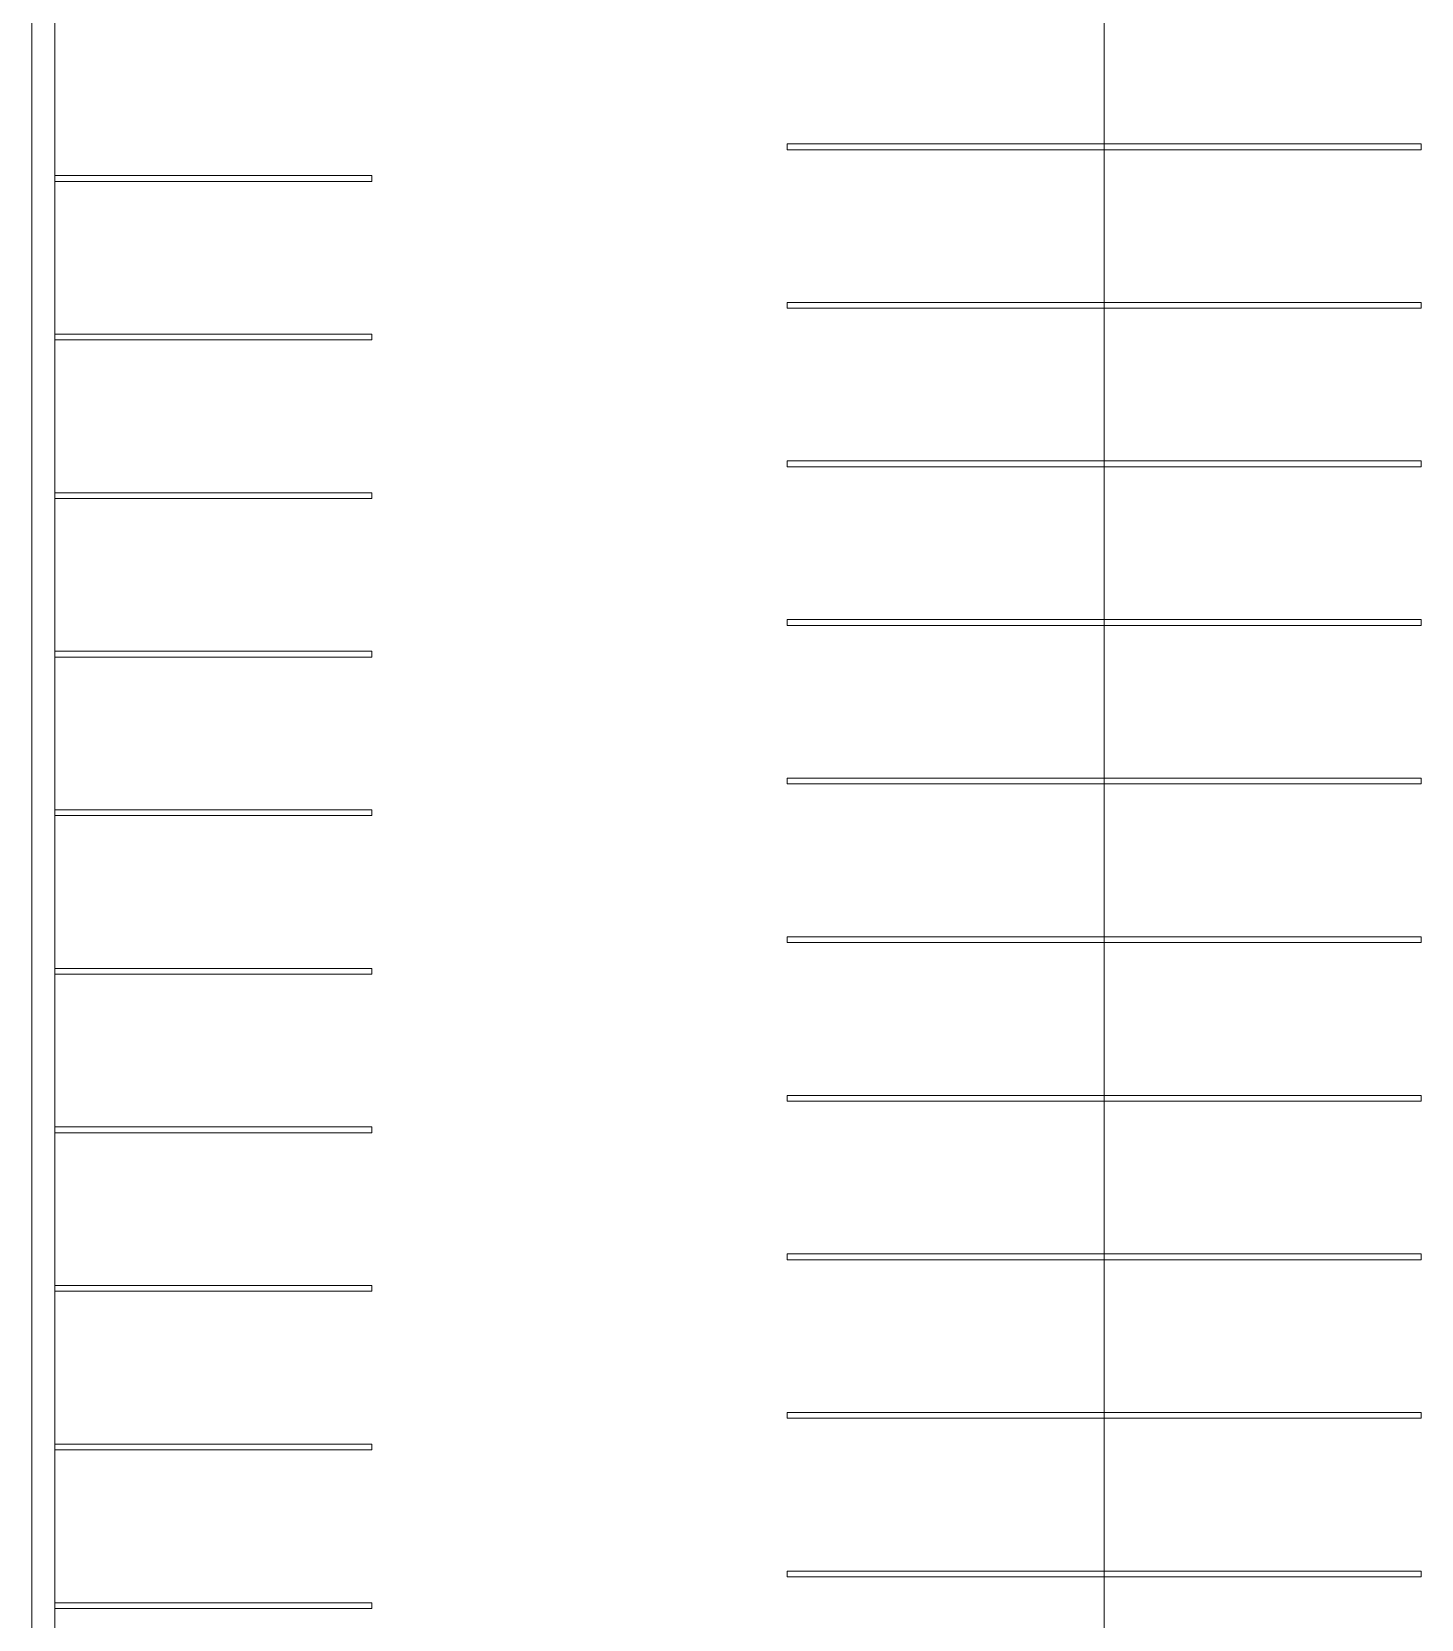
# Model space of a CAD drawing. Header units: metres. Extents: x -55 to 263, y -124 to 62.
# Drawn here: x 199.77 to 223.87, y -29.95 to -2.41 of the extents above; entities that cross this region are included whole.
import ezdxf

# ---------------------------------------------------------------- set-up
doc = ezdxf.new("R2010")
doc.units = ezdxf.units.M
for name, color, linetype, lineweight in [('0-1', 7, 'Continuous', 5), ('45ESTAC-1', 53, 'Continuous', 5), ('70LINEA-1', 254, 'Continuous', 5)]:
    doc.layers.add(name, color=color, linetype=linetype, lineweight=lineweight)

# ---------------------------------------------------------------- blocks, each defined once
blk = doc.blocks.new('Parking Lot - Single - Single-V98-A1 _ A250')
at = {"layer": '70LINEA-1'}
for p, q in [((200.172, 0.541), (200.172, -2.209)), ((205.672, -2.159), (200.172, -2.159)), ((200.172, -2.159), (200.172, -2.259)), ((200.172, -2.259), (200.172, -2.159)), ((200.172, -2.159), (200.172, -2.159)), ((205.672, -2.259), (205.672, -2.159)), ((200.172, -2.259), (205.672, -2.259)), ((200.172, -2.259), (200.172, -2.259))]:
    blk.add_line(p, q, dxfattribs=at)
blk = doc.blocks.new('Parking Lot - Single - Single-V99-A1 _ A250')
at = {"layer": '70LINEA-1'}
for p, q in [((200.172, -26.959), (200.172, -29.709)), ((205.672, -29.659), (200.172, -29.659)), ((200.172, -29.659), (200.172, -29.759)), ((200.172, -29.759), (200.172, -29.659)), ((200.172, -29.659), (200.172, -29.659)), ((205.672, -29.759), (205.672, -29.659)), ((200.172, -29.759), (205.672, -29.759)), ((200.172, -29.759), (200.172, -29.759))]:
    blk.add_line(p, q, dxfattribs=at)
blk = doc.blocks.new('Parking Lot - Single - Single-V112-A1 _ A250')
at = {"layer": '70LINEA-1'}
for p, q in [((218.372, -1.71), (218.372, -4.36)), ((218.372, -4.36), (223.872, -4.36)), ((223.872, -4.36), (218.373, -4.36)), ((218.373, -4.36), (218.373, -4.46)), ((223.872, -4.46), (223.872, -4.36)), ((223.872, -4.36), (223.872, -4.36)), ((218.372, -4.46), (218.373, -4.46)), ((218.373, -4.46), (223.872, -4.46))]:
    blk.add_line(p, q, dxfattribs=at)
blk = doc.blocks.new('Parking Lot - Single - Single-V113-A1 _ A250')
at = {"layer": '70LINEA-1'}
for p, q in [((218.372, -7.49), (218.372, -9.857)), ((218.372, -9.857), (218.373, -9.857)), ((223.872, -9.857), (218.373, -9.857)), ((218.373, -9.857), (218.373, -9.957)), ((223.872, -9.957), (223.872, -9.857)), ((223.872, -9.857), (223.872, -9.857)), ((218.373, -9.957), (223.872, -9.957))]:
    blk.add_line(p, q, dxfattribs=at)
blk = doc.blocks.new('Parking Lot - Single - Single-V114-A1 _ A250')
at = {"layer": '70LINEA-1'}
for p, q in [((218.372, -9.957), (218.372, -12.61)), ((223.872, -12.61), (218.373, -12.61)), ((218.373, -12.61), (218.373, -12.71)), ((223.872, -12.71), (223.872, -12.61)), ((223.872, -12.61), (223.872, -12.61)), ((218.372, -12.71), (218.373, -12.71)), ((218.373, -12.71), (223.872, -12.71))]:
    blk.add_line(p, q, dxfattribs=at)
blk = doc.blocks.new('Parking Lot - Single - Single-V115-A1 _ A250')
at = {"layer": '70LINEA-1'}
for p, q in [((218.372, -12.71), (218.372, -15.36)), ((223.872, -15.36), (218.373, -15.36)), ((218.373, -15.36), (218.373, -15.46)), ((223.872, -15.46), (223.872, -15.36)), ((223.872, -15.36), (223.872, -15.36)), ((218.372, -15.46), (218.373, -15.46)), ((218.373, -15.46), (223.872, -15.46))]:
    blk.add_line(p, q, dxfattribs=at)
blk = doc.blocks.new('Parking Lot - Single - Single-V116-A1 _ A250')
at = {"layer": '70LINEA-1'}
for p, q in [((218.372, -17.86), (218.372, -18.11)), ((218.372, -18.11), (218.373, -18.11)), ((223.872, -18.11), (218.373, -18.11)), ((218.373, -18.11), (218.373, -18.21)), ((223.872, -18.21), (223.872, -18.11)), ((218.372, -18.21), (218.373, -18.21)), ((218.373, -18.21), (223.872, -18.21))]:
    blk.add_line(p, q, dxfattribs=at)
blk = doc.blocks.new('Parking Lot - Single - Single-V117-A1 _ A250')
at = {"layer": '70LINEA-1'}
for p, q in [((218.372, -18.21), (218.372, -20.86)), ((218.372, -20.86), (218.373, -20.86)), ((223.872, -20.86), (218.373, -20.86)), ((218.373, -20.86), (218.373, -20.96)), ((223.872, -20.96), (223.872, -20.86)), ((223.872, -20.86), (223.872, -20.86)), ((218.372, -20.96), (218.373, -20.96)), ((218.373, -20.96), (223.872, -20.96))]:
    blk.add_line(p, q, dxfattribs=at)
blk = doc.blocks.new('Parking Lot - Single - Single-V118-A1 _ A250')
at = {"layer": '70LINEA-1'}
for p, q in [((218.372, -20.96), (218.372, -23.61)), ((218.372, -23.61), (218.373, -23.61)), ((223.872, -23.61), (218.373, -23.61)), ((218.373, -23.61), (218.373, -23.71)), ((218.373, -23.61), (220.173, -23.61)), ((223.872, -23.71), (223.872, -23.61)), ((223.872, -23.61), (223.872, -23.61)), ((218.372, -23.71), (218.373, -23.71)), ((218.373, -23.71), (223.872, -23.71))]:
    blk.add_line(p, q, dxfattribs=at)
blk = doc.blocks.new('Parking Lot - Single - Single-V119-A1 _ A250')
at = {"layer": '70LINEA-1'}
for p, q in [((218.372, -23.71), (218.372, -26.36)), ((218.372, -26.36), (218.373, -26.36)), ((223.872, -26.36), (218.373, -26.36)), ((218.373, -26.36), (218.373, -26.46)), ((218.373, -26.36), (220.173, -26.36)), ((223.872, -26.46), (223.872, -26.36)), ((223.872, -26.36), (223.872, -26.36)), ((218.372, -26.46), (218.373, -26.46)), ((218.373, -26.46), (223.872, -26.46))]:
    blk.add_line(p, q, dxfattribs=at)
blk = doc.blocks.new('Parking Lot - Single - Single-V120-A1 _ A250')
at = {"layer": '70LINEA-1'}
for p, q in [((218.372, -26.46), (218.372, -29.11)), ((218.372, -29.11), (218.373, -29.11)), ((223.872, -29.11), (218.373, -29.11)), ((218.373, -29.11), (218.373, -29.21)), ((218.373, -29.11), (220.173, -29.11)), ((220.951, -29.11), (223.872, -29.11)), ((223.872, -29.21), (223.872, -29.11)), ((223.872, -29.11), (223.872, -29.11)), ((218.372, -29.21), (218.373, -29.21)), ((218.373, -29.21), (223.872, -29.21))]:
    blk.add_line(p, q, dxfattribs=at)
blk = doc.blocks.new('Parking Lot - Single - Single-V121-A1 _ A250')
at = {"layer": '70LINEA-1'}
for p, q in [((218.373, -29.157), (218.373, -31.857)), ((223.872, -31.857), (218.373, -31.857)), ((218.373, -31.857), (218.373, -31.957)), ((218.373, -31.857), (220.172, -31.857)), ((218.373, -31.857), (218.373, -31.857)), ((223.872, -31.957), (223.872, -31.857)), ((223.872, -31.857), (223.872, -31.857)), ((218.373, -31.957), (223.872, -31.957)), ((218.373, -31.957), (218.373, -31.957))]:
    blk.add_line(p, q, dxfattribs=at)
blk = doc.blocks.new('Parking Lot - Single - Single-V146-A1 _ A250')
at = {"layer": '70LINEA-1'}
for p, q in [((218.372, -1.61), (212.873, -1.61)), ((212.873, -1.61), (212.873, -1.71)), ((212.873, -1.71), (212.873, -1.61)), ((212.873, -1.61), (218.372, -1.61)), ((212.873, -1.61), (212.873, -1.61)), ((218.372, -1.71), (218.372, -1.61)), ((218.372, -1.61), (218.372, -1.61)), ((212.873, -1.71), (218.372, -1.71)), ((212.873, -1.71), (212.873, -1.71)), ((218.372, -4.36), (218.372, -1.71))]:
    blk.add_line(p, q, dxfattribs=at)
blk = doc.blocks.new('Parking Lot - Single - Single-V147-A1 _ A250')
at = {"layer": '70LINEA-1'}
for p, q in [((218.372, -4.36), (212.873, -4.36)), ((212.873, -4.36), (212.873, -4.46)), ((212.873, -4.36), (212.873, -4.36)), ((214.872, -4.36), (218.372, -4.36)), ((218.372, -4.46), (218.372, -4.36)), ((218.372, -4.36), (218.372, -4.36)), ((212.873, -4.46), (218.372, -4.46)), ((212.873, -4.46), (212.873, -4.46)), ((218.372, -7.11), (218.372, -4.46))]:
    blk.add_line(p, q, dxfattribs=at)
blk = doc.blocks.new('Parking Lot - Single - Single-V148-A1 _ A250')
at = {"layer": '70LINEA-1'}
for p, q in [((218.372, -7.11), (212.873, -7.11)), ((212.873, -7.11), (212.873, -7.21)), ((212.873, -7.11), (212.873, -7.11)), ((217.622, -7.11), (218.372, -7.11)), ((218.372, -7.21), (218.372, -7.11)), ((218.372, -7.11), (218.372, -7.11)), ((212.873, -7.21), (218.372, -7.21)), ((212.873, -7.21), (212.873, -7.21)), ((218.372, -7.86), (218.372, -7.21))]:
    blk.add_line(p, q, dxfattribs=at)
blk = doc.blocks.new('Parking Lot - Single - Single-V149-A1 _ A250')
at = {"layer": '70LINEA-1'}
for p, q in [((218.373, -9.857), (212.873, -9.857)), ((212.873, -9.857), (212.873, -9.957)), ((212.873, -9.957), (212.873, -9.857)), ((212.873, -9.857), (212.873, -9.857)), ((218.372, -9.857), (218.373, -9.857)), ((218.373, -9.957), (218.373, -9.857)), ((212.873, -9.957), (218.373, -9.957)), ((212.873, -9.957), (212.873, -9.957)), ((218.372, -12.61), (218.372, -9.957))]:
    blk.add_line(p, q, dxfattribs=at)
blk = doc.blocks.new('Parking Lot - Single - Single-V150-A1 _ A250')
at = {"layer": '70LINEA-1'}
for p, q in [((218.373, -12.61), (212.873, -12.61)), ((212.873, -12.61), (212.873, -12.71)), ((212.873, -12.61), (212.873, -12.61)), ((218.372, -12.61), (218.373, -12.61)), ((218.373, -12.71), (218.373, -12.61)), ((212.873, -12.71), (218.373, -12.71)), ((212.873, -12.71), (212.873, -12.71)), ((218.372, -15.36), (218.372, -12.71))]:
    blk.add_line(p, q, dxfattribs=at)
blk = doc.blocks.new('Parking Lot - Single - Single-V151-A1 _ A250')
at = {"layer": '70LINEA-1'}
for p, q in [((218.373, -15.36), (212.873, -15.36)), ((212.873, -15.36), (212.873, -15.46)), ((212.873, -15.36), (212.873, -15.36)), ((218.372, -15.36), (218.373, -15.36)), ((218.373, -15.46), (218.373, -15.36)), ((212.873, -15.46), (218.373, -15.46)), ((212.873, -15.46), (212.873, -15.46)), ((218.372, -17.86), (218.372, -15.46))]:
    blk.add_line(p, q, dxfattribs=at)
blk = doc.blocks.new('Parking Lot - Single - Single-V152-A1 _ A250')
at = {"layer": '70LINEA-1'}
for p, q in [((218.373, -18.11), (212.873, -18.11)), ((212.873, -18.11), (212.873, -18.21)), ((212.873, -18.21), (212.873, -18.11)), ((212.873, -18.11), (212.873, -18.11)), ((218.373, -18.21), (218.373, -18.11)), ((212.873, -18.21), (218.373, -18.21)), ((212.873, -18.21), (212.873, -18.21)), ((218.372, -20.86), (218.372, -18.21))]:
    blk.add_line(p, q, dxfattribs=at)
blk = doc.blocks.new('Parking Lot - Single - Single-V153-A1 _ A250')
at = {"layer": '70LINEA-1'}
for p, q in [((218.373, -20.86), (212.873, -20.86)), ((212.873, -20.86), (212.873, -20.96)), ((212.873, -20.96), (212.873, -20.86)), ((212.873, -20.86), (212.873, -20.86)), ((218.372, -20.86), (218.373, -20.86)), ((218.373, -20.96), (218.373, -20.86)), ((212.873, -20.96), (218.373, -20.96)), ((212.873, -20.96), (212.873, -20.96)), ((218.372, -23.61), (218.372, -20.96))]:
    blk.add_line(p, q, dxfattribs=at)
blk = doc.blocks.new('Parking Lot - Single - Single-V154-A1 _ A250')
at = {"layer": '70LINEA-1'}
for p, q in [((218.373, -23.61), (212.873, -23.61)), ((212.873, -23.61), (212.873, -23.71)), ((212.873, -23.71), (212.873, -23.61)), ((212.873, -23.61), (218.372, -23.61)), ((212.873, -23.61), (212.873, -23.61)), ((218.372, -23.61), (218.373, -23.61)), ((218.373, -23.71), (218.373, -23.61)), ((212.873, -23.71), (218.373, -23.71)), ((212.873, -23.71), (212.873, -23.71)), ((218.372, -26.36), (218.372, -23.71))]:
    blk.add_line(p, q, dxfattribs=at)
blk = doc.blocks.new('Parking Lot - Single - Single-V155-A1 _ A250')
at = {"layer": '70LINEA-1'}
for p, q in [((218.373, -29.11), (212.873, -29.11)), ((212.873, -29.11), (212.873, -29.21)), ((212.873, -29.21), (212.873, -29.11)), ((212.873, -29.11), (218.372, -29.11)), ((212.873, -29.11), (212.873, -29.11)), ((218.372, -29.11), (218.373, -29.11)), ((218.373, -29.21), (218.373, -29.11)), ((212.873, -29.21), (218.373, -29.21)), ((212.873, -29.21), (212.873, -29.21)), ((218.372, -29.66), (218.372, -29.21))]:
    blk.add_line(p, q, dxfattribs=at)
blk = doc.blocks.new('22011_AR_rvt-1-A1 _ A250')
at = {"layer": '70LINEA-1'}
for p, q in [((199.772, 15.641), (199.772, -41.41)), ((200.172, -9.66), (200.172, 0.34)), ((200.172, -19.66), (200.172, -9.66)), ((200.172, -29.66), (200.172, -19.66)), ((200.172, -39.66), (200.172, -29.66))]:
    blk.add_line(p, q, dxfattribs=at)
at = {"layer": '45ESTAC-1'}
for name, p in [('Parking Lot - Single - Single-V146-A1 _ A250', (0, 0)), ('Parking Lot - Single - Single-V112-A1 _ A250', (0, 0)), ('Parking Lot - Single - Single-V98-A1 _ A250', (0, -2.75)), ('Parking Lot - Single - Single-V147-A1 _ A250', (0, 0)), ('Parking Lot - Single - Single-V112-A1 _ A250', (0, -2.75)), ('Parking Lot - Single - Single-V98-A1 _ A250', (0, -5.5)), ('Parking Lot - Single - Single-V148-A1 _ A250', (0, 0)), ('Parking Lot - Single - Single-V98-A1 _ A250', (0, -8.25)), ('Parking Lot - Single - Single-V113-A1 _ A250', (0, 0)), ('Parking Lot - Single - Single-V149-A1 _ A250', (0, 0)), ('Parking Lot - Single - Single-V114-A1 _ A250', (0, 0)), ('Parking Lot - Single - Single-V98-A1 _ A250', (0, -11)), ('Parking Lot - Single - Single-V150-A1 _ A250', (0, 0)), ('Parking Lot - Single - Single-V115-A1 _ A250', (0, 0)), ('Parking Lot - Single - Single-V98-A1 _ A250', (0, -13.75)), ('Parking Lot - Single - Single-V151-A1 _ A250', (0, 0)), ('Parking Lot - Single - Single-V98-A1 _ A250', (0, -16.5)), ('Parking Lot - Single - Single-V116-A1 _ A250', (0, 0)), ('Parking Lot - Single - Single-V152-A1 _ A250', (0, 0)), ('Parking Lot - Single - Single-V117-A1 _ A250', (0, 0)), ('Parking Lot - Single - Single-V98-A1 _ A250', (0, -19.25)), ('Parking Lot - Single - Single-V153-A1 _ A250', (0, 0)), ('Parking Lot - Single - Single-V118-A1 _ A250', (0, 0)), ('Parking Lot - Single - Single-V98-A1 _ A250', (0, -22)), ('Parking Lot - Single - Single-V154-A1 _ A250', (0, 0)), ('Parking Lot - Single - Single-V119-A1 _ A250', (0, 0)), ('Parking Lot - Single - Single-V98-A1 _ A250', (0, -24.75)), ('Parking Lot - Single - Single-V154-A1 _ A250', (0, -2.75)), ('Parking Lot - Single - Single-V120-A1 _ A250', (0, 0)), ('Parking Lot - Single - Single-V99-A1 _ A250', (0, 0)), ('Parking Lot - Single - Single-V155-A1 _ A250', (0, 0)), ('Parking Lot - Single - Single-V121-A1 _ A250', (0, 0)), ('Parking Lot - Single - Single-V99-A1 _ A250', (0, -2.75))]:
    blk.add_blockref(name, p, dxfattribs=at)

msp = doc.modelspace()

# ---------------------------------------------------------------- block references
at = {"layer": '0-1'}
msp.add_blockref('22011_AR_rvt-1-A1 _ A250', (0, 0), dxfattribs=at)

doc.saveas('drawing.dxf')
